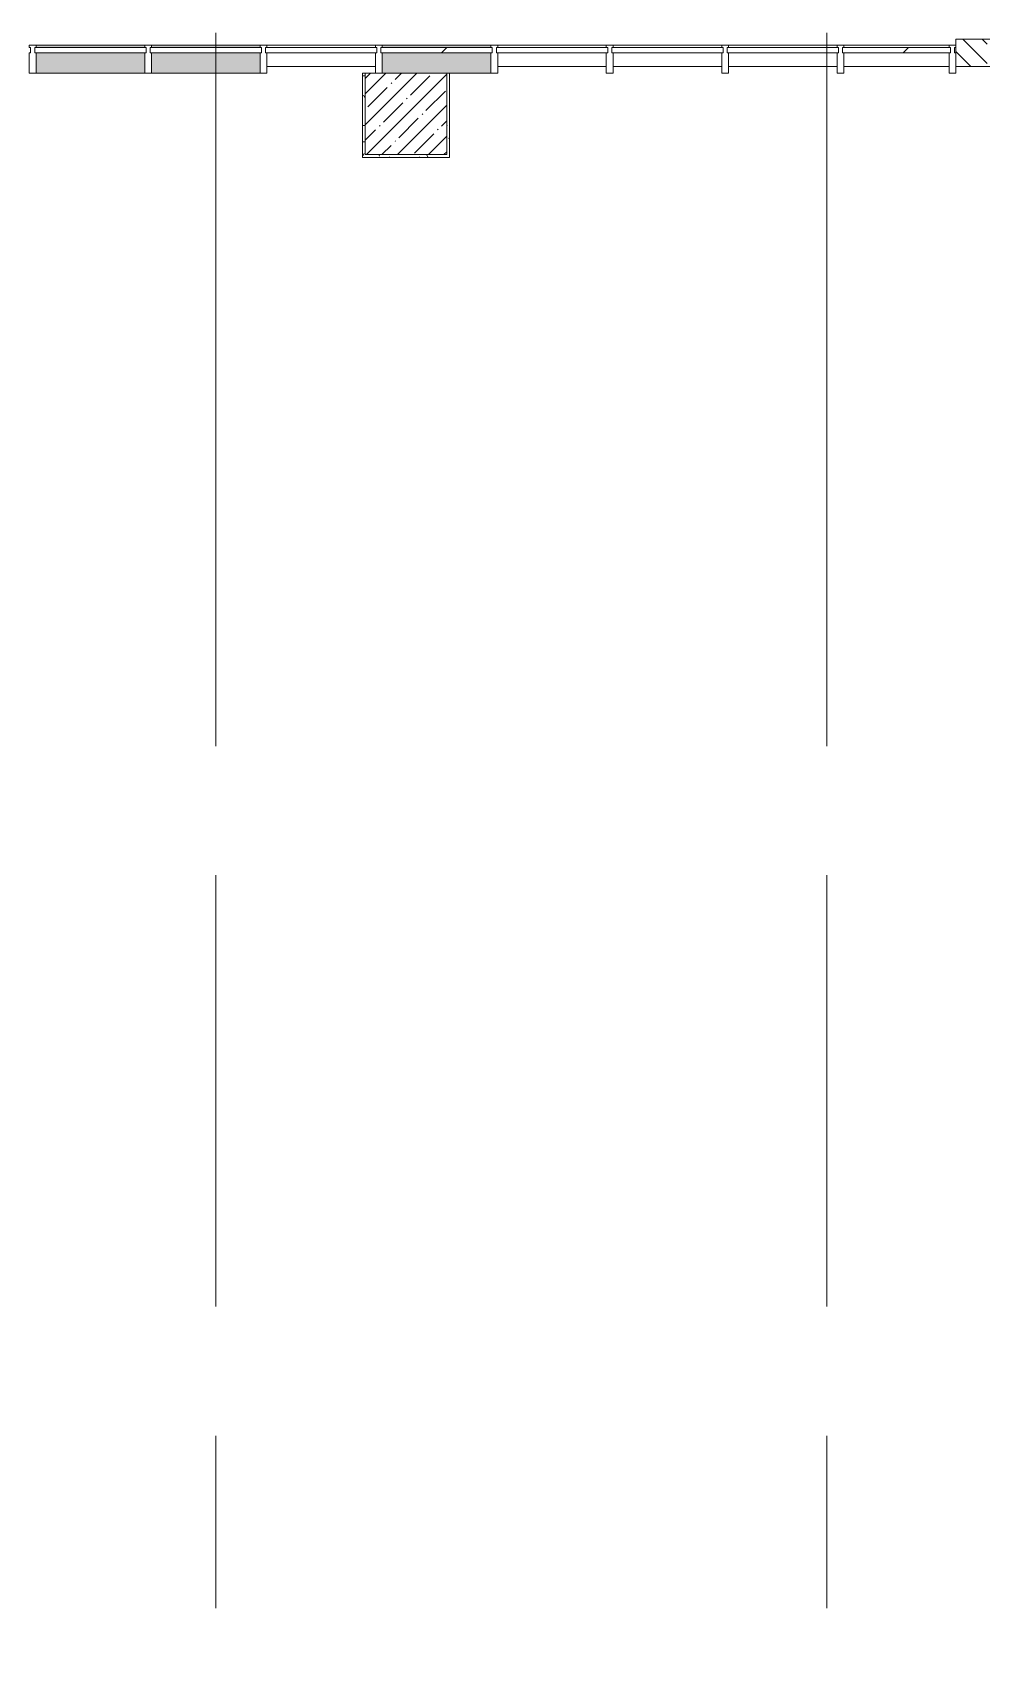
# Model space of a CAD drawing. Header units: millimetres. Extents: x -164500 to 426394, y -23753 to 102118.
# Drawn here: x 155432 to 162448, y 89897 to 101937 of the extents above; entities that cross this region are included whole.
import ezdxf

# ---------------------------------------------------------------- set-up
doc = ezdxf.new("R2010")
doc.units = ezdxf.units.MM
doc.linetypes.add('Осевая', pattern=[6350, 1270, -952.5, 3175, -952.5])
for name, color, linetype, lineweight in [('A-GLAZ-CURT', 7, 'Continuous', 9), ('A-GLAZ-CURT-1', 7, 'Continuous', 5), ('A-GLAZ-CURT-2', 7, 'Continuous', 20), ('A-GLAZ-CWMG', 7, 'Continuous', 9), ('A-GLAZ-CWMG-1', 7, 'Continuous', 20), ('A-WALL', 7, 'Continuous', 5), ('I-WALL', 7, 'Continuous', 5), ('S-COLS', 7, 'Continuous', 9), ('S-COLS-1', 7, 'Continuous', 5), ('Оси', 7, 'Continuous', 9), ('Оси-2', 7, 'Осевая', 9)]:
    doc.layers.add(name, color=color, linetype=linetype, lineweight=lineweight)
doc.layers.add('A-WALL-1', color=9, linetype='Continuous', lineweight=5, true_color=0x808080)
doc.layers.add('A-WALL-FNSH-1', color=9, linetype='Continuous', lineweight=5, true_color=0x808080)
pattern_1 = [(0, (148772.123, 0), (243.84, 60.96), [20.117, -162.763, 20.117, -162.763, -975.36]), (0, (148772.123, 0), (243.84, 60.96), [-365.76, 20.117, -345.643, 20.117, -162.763, -426.72]), (0, (148772.123, 0), (243.84, 60.96), [-914.4, 20.117, -101.803, 20.117, -284.683]), (120, (148863.563, 30.48), (-174.71291, 180.69163), [20.117, -162.763, 20.117, -162.763, -975.36]), (120, (148863.563, 30.48), (-174.71291, 180.69163), [-365.76, 20.117, -345.643, 20.117, -162.763, -426.72]), (120, (148863.563, 30.48), (-174.71291, 180.69163), [-914.4, 20.117, -101.803, 20.117, -284.683]), (240, (148894.043, 152.4), (-69.12709, -241.65163), [20.117, -162.763, 20.117, -162.763, -975.36]), (240, (148894.043, 152.4), (-69.12709, -241.65163), [-365.76, 20.117, -345.643, 20.117, -162.763, -426.72]), (240, (148894.043, 152.4), (-69.12709, -241.65163), [-914.4, 20.117, -101.803, 20.117, -284.683])]

# ---------------------------------------------------------------- blocks, each defined once
blk = doc.blocks.new('Системная панель - Стекло - 40мм-22856070-Объем проектирования 2 этажа')
at = {"layer": 'A-GLAZ-CURT-1'}
h = blk.add_hatch(dxfattribs=at)
h.set_pattern_fill('FP_59', color=256, style=0, pattern_type=2)
h.set_pattern_definition([(45, (-8985, -27090), (-565.685, 565.685), [400, -1200]), (45, (-9385, -27290), (-565.685, 565.685), [1200, -400]), (45, (-8585, -27490), (-565.685, 565.685), [400, -1200])])
h.paths.add_polyline_path([(325, -40), (410, -40), (410, 0), (-410, 0), (-410, -40), (-400, -40)])
at = {"layer": 'A-GLAZ-CURT-2'}
for p, q in [((410, 0), (-410, 0)), ((-410, 0), (-410, -40)), ((-410, -40), (410, -40)), ((410, -40), (410, 0))]:
    blk.add_line(p, q, dxfattribs=at)
blk = doc.blocks.new('Системная панель - Стекло - 40мм-V306-Объем проектирования 2 этажа')
at = {"layer": 'A-GLAZ-CURT-1'}
h = blk.add_hatch(dxfattribs=at)
h.set_pattern_fill('FP_60', color=256, style=0, pattern_type=2)
h.set_pattern_definition([(45, (-10685, -27090), (-565.685, 565.685), [400, -1200]), (45, (-11085, -27290), (-565.685, 565.685), [1200, -400]), (45, (-10285, -27490), (-565.685, 565.685), [400, -1200])])
h.paths.add_polyline_path([(410, -40), (410, 0), (-410, 0), (-410, -40), (400, -40)])
at = {"layer": 'A-GLAZ-CURT-2'}
for p, q in [((410, 0), (-410, 0)), ((-410, 0), (-410, -40)), ((-410, -40), (410, -40)), ((410, -40), (410, 0))]:
    blk.add_line(p, q, dxfattribs=at)
blk = doc.blocks.new('Системная панель - Стекло - 40мм-22856305-Объем проектирования 2 этажа')
at = {"layer": 'A-GLAZ-CURT-2'}
for p, q in [((410, 0), (-410, 0)), ((-410, 0), (-410, -40)), ((-410, -40), (410, -40)), ((410, -40), (410, 0))]:
    blk.add_line(p, q, dxfattribs=at)
blk = doc.blocks.new('Системная панель - Стекло - 40мм-V307-Объем проектирования 2 этажа')
at = {"layer": 'A-GLAZ-CURT-1'}
h = blk.add_hatch(dxfattribs=at)
h.set_pattern_fill('FP_61', color=256, style=0, pattern_type=2)
h.set_pattern_definition([(45, (-12385.26, -27090), (-565.685, 565.685), [400, -1200]), (45, (-12785.26, -27290), (-565.685, 565.685), [1200, -400]), (45, (-11985.26, -27490), (-565.685, 565.685), [400, -1200])])
h.paths.add_polyline_path([(-400, -40), (410, -40), (410, 0), (-410, 0), (-410, -40)])
at = {"layer": 'A-GLAZ-CURT-2'}
for p, q in [((410, 0), (-410, 0)), ((-410, 0), (-410, -40)), ((-410, -40), (410, -40)), ((410, -40), (410, 0))]:
    blk.add_line(p, q, dxfattribs=at)
blk = doc.blocks.new('Системная панель - Стекло - 40мм-V308-Объем проектирования 2 этажа')
at = {"layer": 'A-GLAZ-CURT-1'}
h = blk.add_hatch(dxfattribs=at)
h.set_pattern_fill('FP_62', color=256, style=0, pattern_type=2)
h.set_pattern_definition([(45, (-13222.76, -27090), (-565.685, 565.685), [400, -1200]), (45, (-13622.76, -27290), (-565.685, 565.685), [1200, -400]), (45, (-12822.76, -27490), (-565.685, 565.685), [400, -1200])])
h.paths.add_polyline_path([(-387.5, -40), (397.5, -40), (397.5, 0), (-397.5, 0), (-397.5, -40)])
at = {"layer": 'A-GLAZ-CURT-2'}
for p, q in [((397.5, 0), (-397.5, 0)), ((-397.5, 0), (-397.5, -40)), ((397.5, -40), (397.5, 0)), ((-397.5, -40), (397.5, -40))]:
    blk.add_line(p, q, dxfattribs=at)
blk = doc.blocks.new('Прямоугольный импост - Импост структурный с накладкой - 190мм-22856073-Объем проектирования 2 этажа')
at = {"layer": 'A-GLAZ-CWMG-1'}
for p, q in [((-50, 40), (-50, 190)), ((-50, 190), (0, 190)), ((0, 190), (0, 40)), ((-40, 40), (-50, 40)), ((-50, -17), (-50, 0)), ((-50, 0), (-40, 0)), ((-40, 0), (-40, 40)), ((-10, 40), (-10, 0)), ((0, 40), (-10, 40)), ((-10, 0), (0, 0)), ((0, 0), (0, -17)), ((0, -17), (-50, -17))]:
    blk.add_line(p, q, dxfattribs=at)
blk = doc.blocks.new('Прямоугольный импост - Импост структурный с накладкой - 160мм-20149070-Объем проектирования 2 этажа')
at = {"layer": 'A-GLAZ-CWMG'}
for p, q in [((8385, 27307), (9185, 27307)), ((8385, 27150), (9185, 27150))]:
    blk.add_line(p, q, dxfattribs=at)
blk = doc.blocks.new('Прямоугольный импост - Импост структурный с накладкой - 160мм-22794460-Объем проектирования 2 этажа')
at = {"layer": 'A-GLAZ-CWMG'}
for p, q in [((10935, 27307), (11285, 27307)), ((10935, 27150), (11285, 27150))]:
    blk.add_line(p, q, dxfattribs=at)
blk = doc.blocks.new('Прямоугольный импост - Импост структурный с накладкой - 160мм-22794342-Объем проектирования 2 этажа')
at = {"layer": 'A-GLAZ-CWMG'}
for p, q in [((11285, 27307), (11735, 27307)), ((11285, 27150), (11735, 27150))]:
    blk.add_line(p, q, dxfattribs=at)
blk = doc.blocks.new('Прямоугольный импост - Импост структурный с накладкой - 160мм-22794259-Объем проектирования 2 этажа')
at = {"layer": 'A-GLAZ-CWMG'}
for p, q in [((4160, 27307), (4935, 27307)), ((4160, 27150), (4935, 27150))]:
    blk.add_line(p, q, dxfattribs=at)
blk = doc.blocks.new('Прямоугольный импост - Импост структурный с накладкой - 190мм-22856065-Объем проектирования 2 этажа')
at = {"layer": 'A-GLAZ-CWMG-1'}
for p, q in [((-25, 40), (-25, 190)), ((-25, 190), (25, 190)), ((25, 190), (25, 40)), ((-15, 40), (-25, 40)), ((-25, -17), (-25, 0)), ((-25, 0), (-15, 0)), ((-15, 0), (-15, 40)), ((15, 40), (15, 0)), ((25, 40), (15, 40)), ((15, 0), (25, 0)), ((25, 0), (25, -17)), ((25, -17), (-25, -17))]:
    blk.add_line(p, q, dxfattribs=at)
blk = doc.blocks.new('Системная панель - Стекло - 40мм-V338-Объем проектирования 2 этажа')
at = {"layer": 'A-GLAZ-CURT-1'}
h = blk.add_hatch(dxfattribs=at)
h.set_pattern_fill('FP_84', color=256, style=0, pattern_type=2)
h.set_pattern_definition([(45, (-9835, -27090), (-565.685, 565.685), [400, -1200]), (45, (-10235, -27290), (-565.685, 565.685), [1200, -400]), (45, (-9435, -27490), (-565.685, 565.685), [400, -1200])])
h.paths.add_polyline_path([(-410, -40), (410, -40), (410, 0), (-410, 0), (-410, -31)])
at = {"layer": 'A-GLAZ-CURT-2'}
for p, q in [((410, 0), (-410, 0)), ((-410, 0), (-410, -40)), ((-410, -40), (410, -40)), ((410, -40), (410, 0))]:
    blk.add_line(p, q, dxfattribs=at)
blk = doc.blocks.new('Прямоугольный импост - Импост структурный с накладкой - 190мм-23186024-Объем проектирования 2 этажа')
at = {"layer": 'A-GLAZ-CWMG'}
for points in [[(10035, 27290), (10035, 27307), (9235, 27307), (9235, 27290)], [(9730, 27100), (10035, 27100), (10035, 27250), (9235, 27250), (9235, 27100), (9710, 27100)]]:
    blk.add_hatch(color=256, dxfattribs=at).paths.add_polyline_path(points)
for p, q in [((9235, 27307), (10035, 27307)), ((9730, 27100), (10035, 27100))]:
    blk.add_line(p, q, dxfattribs=at)
blk = doc.blocks.new('Прямоугольный импост - Импост структурный с накладкой - 190мм-V339-Объем проектирования 2 этажа')
at = {"layer": 'A-GLAZ-CWMG-1'}
for p, q in [((-25, 40), (-25, 190)), ((25, 190), (25, 40)), ((-15, 40), (-25, 40)), ((-25, -17), (-25, 0)), ((-25, 0), (-15, 0)), ((-15, 0), (-15, 40)), ((15, 40), (15, 0)), ((25, 40), (15, 40)), ((15, 0), (25, 0)), ((25, 0), (25, -17)), ((25, -17), (-25, -17))]:
    blk.add_line(p, q, dxfattribs=at)
blk = doc.blocks.new('Системная панель - Стекло - 40мм-V340-Объем проектирования 2 этажа')
at = {"layer": 'A-GLAZ-CURT-2'}
for p, q in [((410, 0), (-410, 0)), ((-410, 0), (-410, -40)), ((-410, -40), (410, -40)), ((410, -40), (410, 0))]:
    blk.add_line(p, q, dxfattribs=at)
blk = doc.blocks.new('Прямоугольный импост - Импост структурный с накладкой - 190мм-V341-Объем проектирования 2 этажа')
at = {"layer": 'A-GLAZ-CWMG'}
for points in [[(8335, 27290), (8335, 27307), (7535, 27307), (7535, 27290), (8062, 27290)], [(8062, 27100), (8335, 27100), (8335, 27250), (7535, 27250), (7535, 27100)]]:
    blk.add_hatch(color=256, dxfattribs=at).paths.add_polyline_path(points)
for p, q in [((7535, 27307), (8335, 27307)), ((7535, 27100), (8335, 27100))]:
    blk.add_line(p, q, dxfattribs=at)
blk = doc.blocks.new('Системная панель - Стекло - 40мм-V374-Объем проектирования 2 этажа')
at = {"layer": 'A-GLAZ-CURT-1'}
h = blk.add_hatch(dxfattribs=at)
h.set_pattern_fill('FP_126', color=256, style=0, pattern_type=2)
h.set_pattern_definition([(45, (-7285, -27090), (-565.685, 565.685), [400, -1200]), (45, (-7685, -27290), (-565.685, 565.685), [1200, -400]), (45, (-6885, -27490), (-565.685, 565.685), [400, -1200])])
h.paths.add_polyline_path([(410, -40), (410, 0), (-410, 0), (-410, -40), (400, -40)])
at = {"layer": 'A-GLAZ-CURT-2'}
for p, q in [((410, 0), (-410, 0)), ((-410, 0), (-410, -40)), ((-410, -40), (410, -40)), ((410, -40), (410, 0))]:
    blk.add_line(p, q, dxfattribs=at)
blk = doc.blocks.new('BSC_Колонна _Прямоугольная - 600х600-V402-Объем проектирования 2 этажа')
at = {"layer": 'S-COLS-1'}
h = blk.add_hatch(dxfattribs=at)
h.set_pattern_fill('FP_151', color=256, style=0, pattern_type=2)
h.set_pattern_definition([(45, (-9410, -26800), (-114.04925, 114.04925), []), (45, (-9295.95, -26800), (-114.04925, 114.04925), [201.613, -40.323, 6.706, -33.617])])
h.paths.add_polyline_path([(300, -300), (300, 300), (-300, 300), (-300, -300)])
for p, q in [((300, 300), (-300, 300)), ((-300, 300), (-300, -300)), ((300, -300), (300, 300)), ((-300, -300), (300, -300))]:
    blk.add_line(p, q, dxfattribs=at)
blk = doc.blocks.new('2floor')
at = {"layer": 'A-WALL'}
h = blk.add_hatch(dxfattribs=at)
h.set_pattern_fill('FP_2', color=256, style=0, pattern_type=2)
h.set_pattern_definition([(135, (148772.12, 0), (-70.71068, -70.71068), [])])
h.paths.add_polyline_path([(162461, 27150), (162461, 27330), (162480, 27330), (162482, 27350), (162232, 27350), (162232, 27150)])
h.paths.add_polyline_path([(152882, 27150), (152882, 27350), (152832, 27350), (152833, 27150)])
at = {"layer": 'I-WALL'}
h = blk.add_hatch(dxfattribs=at)
h.set_pattern_fill('FP_191', color=256, style=0, pattern_type=2)
h.set_pattern_definition(pattern_1)
h.paths.add_polyline_path([(157882, 26480), (157882, 27100), (157862, 27100), (157862, 26480)])
h = blk.add_hatch(dxfattribs=at)
h.set_pattern_fill('FP_191', color=256, style=0, pattern_type=2)
h.set_pattern_definition(pattern_1)
h.paths.add_polyline_path([(158502, 26500), (158502, 27100), (158482, 27100), (158482, 26500)])
h = blk.add_hatch(dxfattribs=at)
h.set_pattern_fill('FP_191', color=256, style=0, pattern_type=2)
h.set_pattern_definition(pattern_1)
h.paths.add_polyline_path([(157882, 26480), (158502, 26480), (158502, 26500), (157882, 26500)])
at = {"layer": 'A-WALL-1'}
for p, q in [((162482, 27350), (162232, 27350)), ((162232, 27350), (162232, 27150)), ((157882, 27100), (157862, 27100)), ((158502, 27100), (158482, 27100)), ((158502, 27100), (158502, 27100)), ((162232, 27150), (162482, 27150)), ((158483, 26480), (158502, 26480))]:
    blk.add_line(p, q, dxfattribs=at)
at = {"layer": 'A-WALL-FNSH-1'}
for p, q in [((157861, 27100), (157861, 26479)), ((157862, 27100), (157861, 27100)), ((157862, 26479), (157862, 27100)), ((158502, 27100), (158502, 26479)), ((158503, 27100), (158502, 27100)), ((158503, 26479), (158503, 27100)), ((157861, 26479), (158483, 26479)), ((158483, 26480), (157862, 26480)), ((158483, 26479), (158483, 26480)), ((158502, 26479), (158503, 26479))]:
    blk.add_line(p, q, dxfattribs=at)
at = {"layer": 'Оси'}
for p, q in [((156782, 22398), (156782, 27398)), ((161282, 22398), (161282, 27398))]:
    blk.add_line(p, q, dxfattribs=at)
at = {"layer": 'Оси-2'}
for p, q in [((156782, 3094), (156782, 22398)), ((161282, 3094), (161282, 22398))]:
    blk.add_line(p, q, dxfattribs=at)
at = {"layer": 'A-GLAZ-CURT'}
for name, p in [('Системная панель - Стекло - 40мм-V374-Объем проектирования 2 этажа', (155857, 27290)), ('Системная панель - Стекло - 40мм-V340-Объем проектирования 2 этажа', (156707, 27290)), ('Системная панель - Стекло - 40мм-22856070-Объем проектирования 2 этажа', (157557, 27290)), ('Системная панель - Стекло - 40мм-V338-Объем проектирования 2 этажа', (158407, 27290)), ('Системная панель - Стекло - 40мм-V306-Объем проектирования 2 этажа', (159257, 27290)), ('Системная панель - Стекло - 40мм-22856305-Объем проектирования 2 этажа', (160107, 27290)), ('Системная панель - Стекло - 40мм-V307-Объем проектирования 2 этажа', (160957, 27290)), ('Системная панель - Стекло - 40мм-V308-Объем проектирования 2 этажа', (161795, 27290))]:
    blk.add_blockref(name, p, dxfattribs=at)
at = {"layer": 'A-GLAZ-CWMG', "extrusion": (0, 0, -1), "rotation": 180}
for name, p in [('Прямоугольный импост - Импост структурный с накладкой - 190мм-22856065-Объем проектирования 2 этажа', (-155432, 27290)), ('Прямоугольный импост - Импост структурный с накладкой - 190мм-22856065-Объем проектирования 2 этажа', (-156282, 27290)), ('Прямоугольный импост - Импост структурный с накладкой - 190мм-22856065-Объем проектирования 2 этажа', (-157132, 27290)), ('Прямоугольный импост - Импост структурный с накладкой - 190мм-V339-Объем проектирования 2 этажа', (-157982, 27290)), ('Прямоугольный импост - Импост структурный с накладкой - 190мм-22856065-Объем проектирования 2 этажа', (-158832, 27290)), ('Прямоугольный импост - Импост структурный с накладкой - 190мм-22856065-Объем проектирования 2 этажа', (-159682, 27290)), ('Прямоугольный импост - Импост структурный с накладкой - 190мм-22856065-Объем проектирования 2 этажа', (-160532, 27290)), ('Прямоугольный импост - Импост структурный с накладкой - 190мм-22856065-Объем проектирования 2 этажа', (-161382, 27290)), ('Прямоугольный импост - Импост структурный с накладкой - 190мм-22856073-Объем проектирования 2 этажа', (-162232, 27290))]:
    blk.add_blockref(name, p, dxfattribs=at)
at = {"layer": 'A-GLAZ-CWMG'}
for name, p in [('Прямоугольный импост - Импост структурный с накладкой - 190мм-V341-Объем проектирования 2 этажа', (147922, 0)), ('Прямоугольный импост - Импост структурный с накладкой - 190мм-V341-Объем проектирования 2 этажа', (148772, 0)), ('Прямоугольный импост - Импост структурный с накладкой - 160мм-20149070-Объем проектирования 2 этажа', (148772, 0)), ('Прямоугольный импост - Импост структурный с накладкой - 190мм-23186024-Объем проектирования 2 этажа', (148772, 0)), ('Прямоугольный импост - Импост структурный с накладкой - 160мм-20149070-Объем проектирования 2 этажа', (150472, 0)), ('Прямоугольный импост - Импост структурный с накладкой - 160мм-22794460-Объем проектирования 2 этажа', (148772, 0)), ('Прямоугольный импост - Импост структурный с накладкой - 160мм-22794342-Объем проектирования 2 этажа', (148772, 0)), ('Прямоугольный импост - Импост структурный с накладкой - 160мм-20149070-Объем проектирования 2 этажа', (152172, 0)), ('Прямоугольный импост - Импост структурный с накладкой - 160мм-22794259-Объем проектирования 2 этажа', (157247, 0))]:
    blk.add_blockref(name, p, dxfattribs=at)
at = {"layer": 'S-COLS'}
blk.add_blockref('BSC_Колонна _Прямоугольная - 600х600-V402-Объем проектирования 2 этажа', (158182, 26800), dxfattribs=at)

msp = doc.modelspace()

# ---------------------------------------------------------------- block references
msp.add_blockref('2floor', (0, 74539.358))

doc.saveas('drawing.dxf')
